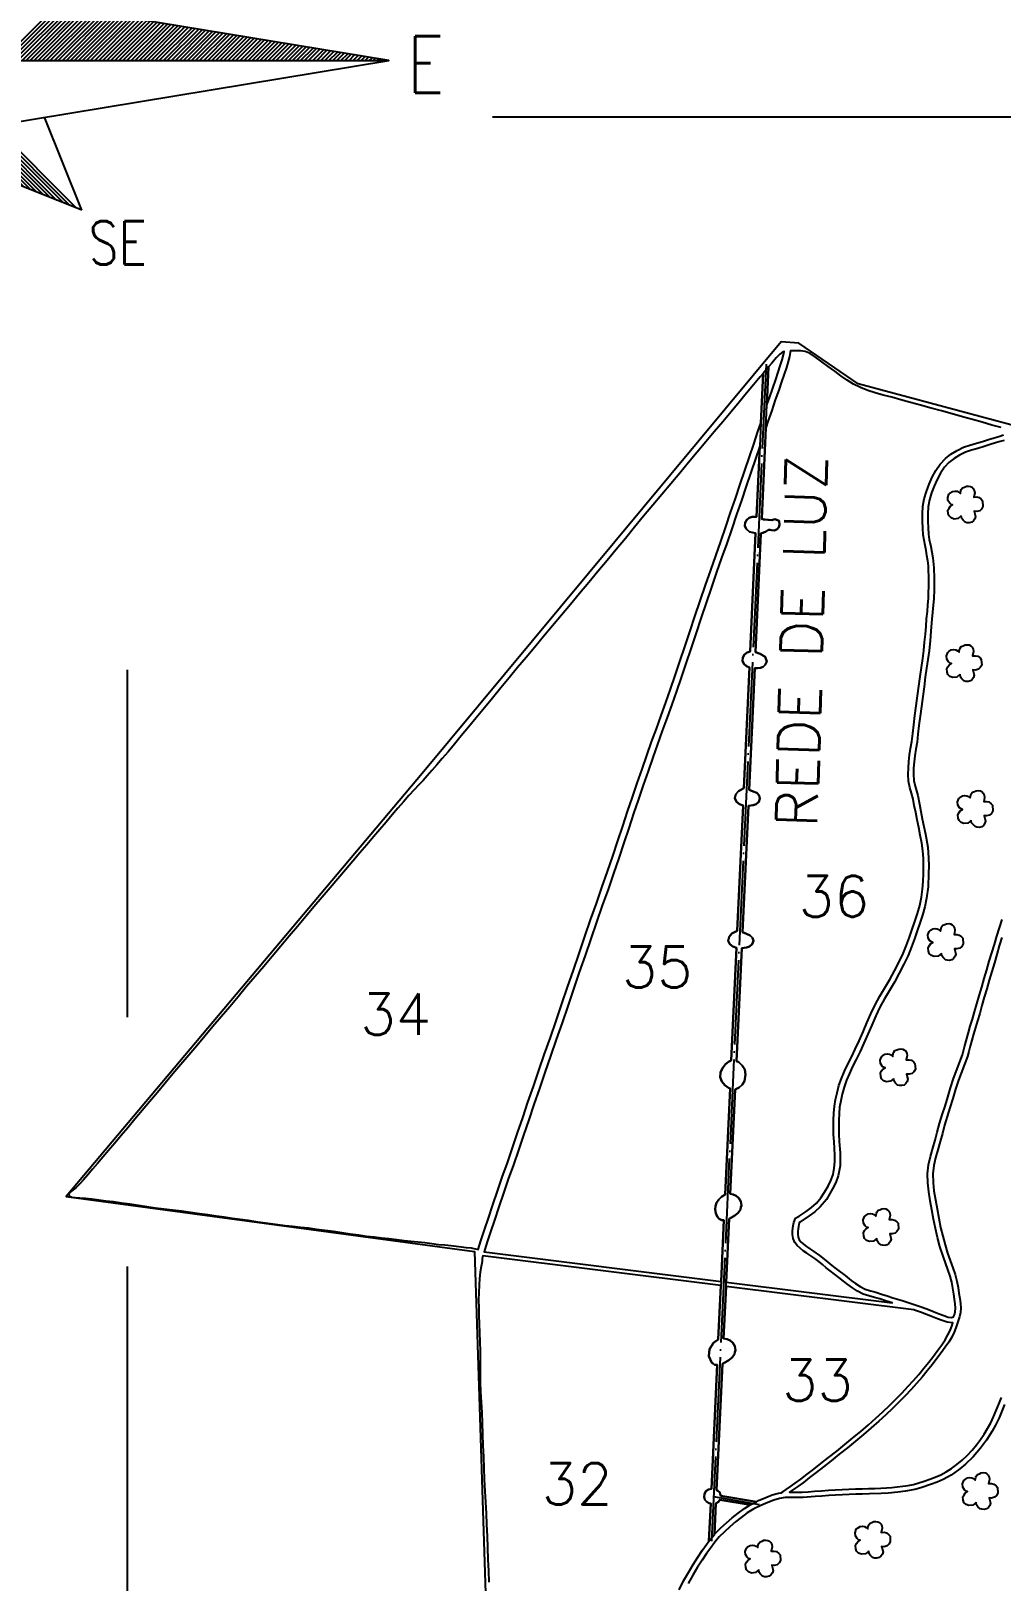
# Model space of a CAD drawing. Extents: x 739818 to 746118, y 7816232 to 7825142.
# Drawn here: x 741409 to 742328, y 7822615 to 7824082 of the extents above; entities that cross this region are included whole.
import ezdxf

# ---------------------------------------------------------------- set-up
doc = ezdxf.new("R2010")
doc.units = 0
doc.header["$MEASUREMENT"] = 0
doc.linetypes.add('CONTINUO', pattern=[0])
doc.linetypes.add('TRACO-PONTO', pattern=[94, 80, -7, 0, -7])
doc.layers.add('0114001148', color=1, linetype='Continuous', lineweight=25)
doc.layers.add('TEXTO_DIVERSOS', color=7, linetype='Continuous', lineweight=5)
for name, color, linetype in [('0114001148032', 5, 'Continuous'), ('0114001148033', 5, 'Continuous'), ('0114001148034', 5, 'Continuous'), ('0114001148035', 5, 'Continuous'), ('0114001148036', 5, 'Continuous'), ('0114001148037', 5, 'Continuous'), ('_SIMBOLO ARVORE', 118, 'Continuous'), ('MALHA', 8, 'Continuous'), ('REDE_DE_LUZ', 6, 'Continuous'), ('RESERVA', 3, 'Continuous'), ('SETA_NORTE', 3, 'Continuous'), ('TEXTO_NUN_TAL', 7, 'Continuous')]:
    doc.layers.add(name, color=color, linetype=linetype)
doc.styles.add('ROMANS', font='romans')
doc.styles.add('Simplex', font='simplex.shx')

# ---------------------------------------------------------------- blocks, each defined once
blk = doc.blocks.new('A$C309442C0')
at = {"layer": 'SETA_NORTE', "linetype": 'Continuous'}
h = blk.add_hatch(dxfattribs=at)
h.set_pattern_fill('ANSI31', color=256, scale=0.1375, angle=90, style=0)
h.set_pattern_definition([(135, (216020.6446, -13698.72693), (-0.3086963042, -0.3086963042), [])])
h.paths.add_polyline_path([(93.84, 77.03), (92.6, 69.49), (107.26, 63.61)])
for p, q in [((94.62, 87.22), (103.27, 95.86)), ((95.26, 87.22), (103.81, 95.77)), ((95.9, 87.22), (104.36, 95.68)), ((96.54, 87.22), (104.91, 95.59)), ((97.17, 87.22), (105.45, 95.5)), ((97.81, 87.22), (106, 95.41)), ((98.45, 87.22), (106.55, 95.32)), ((99.08, 87.22), (107.09, 95.23)), ((99.72, 87.22), (107.64, 95.14)), ((100.36, 87.22), (108.19, 95.05)), ((100.99, 87.22), (108.73, 94.96)), ((101.63, 87.22), (109.28, 94.87)), ((102.27, 87.22), (109.83, 94.78)), ((102.91, 87.22), (110.38, 94.69)), ((103.54, 87.22), (110.92, 94.6)), ((104.18, 87.22), (111.47, 94.51)), ((104.82, 87.22), (112.02, 94.42)), ((105.45, 87.22), (112.56, 94.33)), ((106.09, 87.22), (113.11, 94.24)), ((106.73, 87.22), (113.66, 94.15)), ((107.37, 87.22), (114.2, 94.06)), ((108, 87.22), (114.75, 93.97)), ((108.64, 87.22), (115.3, 93.88)), ((109.28, 87.22), (115.84, 93.79)), ((109.91, 87.22), (116.39, 93.7)), ((110.55, 87.22), (116.94, 93.61)), ((111.19, 87.22), (117.49, 93.52)), ((111.82, 87.22), (118.03, 93.43)), ((112.46, 87.22), (118.58, 93.34)), ((113.1, 87.22), (119.13, 93.25)), ((113.74, 87.22), (119.67, 93.16)), ((114.37, 87.22), (120.22, 93.07)), ((115.01, 87.22), (120.77, 92.98)), ((115.65, 87.22), (121.31, 92.89)), ((116.28, 87.22), (121.86, 92.8)), ((116.92, 87.22), (122.41, 92.71)), ((117.56, 87.22), (122.95, 92.62)), ((118.19, 87.22), (123.5, 92.53)), ((118.83, 87.22), (124.05, 92.44)), ((119.47, 87.22), (124.6, 92.35)), ((120.11, 87.22), (125.14, 92.26)), ((120.74, 87.22), (125.69, 92.17)), ((121.38, 87.22), (126.24, 92.08)), ((122.02, 87.22), (126.78, 91.99)), ((122.65, 87.22), (127.33, 91.9)), ((123.29, 87.22), (127.88, 91.81)), ((123.93, 87.22), (128.42, 91.72)), ((124.56, 87.22), (128.97, 91.63)), ((125.2, 87.22), (129.52, 91.54)), ((125.84, 87.22), (130.07, 91.45)), ((126.48, 87.22), (130.61, 91.36)), ((127.11, 87.22), (131.16, 91.27)), ((127.75, 87.22), (131.71, 91.18)), ((128.39, 87.22), (132.25, 91.09)), ((129.02, 87.22), (132.8, 91)), ((129.66, 87.22), (133.35, 90.91)), ((130.3, 87.22), (133.89, 90.82)), ((130.94, 87.22), (134.44, 90.73)), ((131.57, 87.22), (134.99, 90.64)), ((132.21, 87.22), (135.53, 90.55)), ((132.85, 87.22), (136.08, 90.46)), ((133.48, 87.22), (136.63, 90.37)), ((134.12, 87.22), (137.18, 90.28)), ((134.76, 87.22), (137.72, 90.19)), ((135.39, 87.22), (138.27, 90.1)), ((136.03, 87.22), (138.82, 90.01)), ((136.67, 87.22), (139.36, 89.92)), ((137.31, 87.22), (139.91, 89.83)), ((137.94, 87.22), (140.46, 89.74)), ((138.58, 87.22), (141, 89.65)), ((139.22, 87.22), (141.55, 89.56)), ((139.85, 87.22), (142.1, 89.46)), ((140.49, 87.22), (142.64, 89.37)), ((141.13, 87.22), (143.19, 89.28)), ((141.76, 87.22), (143.74, 89.19)), ((142.4, 87.22), (144.29, 89.1)), ((143.04, 87.22), (144.83, 89.01)), ((143.68, 87.22), (145.38, 88.92)), ((144.31, 87.22), (145.93, 88.83)), ((144.95, 87.22), (146.47, 88.74)), ((145.59, 87.22), (147.02, 88.65)), ((146.22, 87.22), (147.57, 88.56)), ((146.86, 87.22), (148.11, 88.47)), ((147.5, 87.22), (148.66, 88.38)), ((148.14, 87.22), (149.21, 88.29)), ((148.77, 87.22), (149.76, 88.2)), ((149.41, 87.22), (150.3, 88.11)), ((150.05, 87.22), (150.85, 88.02)), ((150.68, 87.22), (151.4, 87.93)), ((151.32, 87.22), (151.94, 87.84)), ((151.96, 87.22), (152.49, 87.75)), ((152.59, 87.22), (153.04, 87.66)), ((153.23, 87.22), (153.58, 87.57)), ((153.87, 87.22), (154.13, 87.48)), ((154.51, 87.22), (154.68, 87.39)), ((155.14, 87.22), (155.22, 87.3)), ((107.26, 63.61), (101.38, 78.27)), ((107.26, 63.61), (92.6, 69.49))]:
    blk.add_line(p, q, dxfattribs=at)
blk.add_lwpolyline([(93.84, 77.03), (155.72, 87.22), (93.84, 97.41), (83.65, 159.29), (73.46, 97.41), (11.58, 87.22), (73.46, 77.03), (83.65, 15.15)], close=True, dxfattribs=at)
blk.add_lwpolyline([(11.58, 87.22), (155.72, 87.22)], dxfattribs=at)
at = {"layer": 'SETA_NORTE', "color": 7, "lineweight": 30, "style": 'ROMANS', "width": 0.8}
for s, height, p in [('E', 8.94, (158.6, 82.11)), ('SE', 6.875, (108.31, 55.02))]:
    blk.add_text(s, height=height, dxfattribs=at).set_placement(p)

msp = doc.modelspace()

# ---------------------------------------------------------------- linework, layer by layer
at = {"layer": '0114001148', "linetype": 'Continuous'}
msp.add_lwpolyline([(742705.3, 7824360.6), (742580.5, 7824031.1), (742577.3, 7824028.6), (742529.3, 7823887.6), (742504.1, 7823804.1), (742461.5, 7823675.6), (742192.1, 7823747.6), (742136, 7823786.1), (742119.3, 7823787.4), (741779.4, 7823378.9), (741442.4, 7822978.4), (741829, 7822926.5), (741851.4, 7822230.5)], dxfattribs=at)
at = {"layer": '0114001148032', "linetype": 'Continuous'}
msp.add_lwpolyline([(742022.7, 7822606.3), (742027, 7822614.6), (742031.5, 7822622.6), (742035.9, 7822630.2), (742040.3, 7822637.1), (742044.5, 7822643.3), (742048.6, 7822649), (742051, 7822652.3), (742052.6, 7822687.8), (742051, 7822688.3), (742048.7, 7822689.7), (742047.1, 7822691.5), (742046.3, 7822694.1), (742046.7, 7822696.9), (742048.1, 7822699.5), (742050.6, 7822701.2), (742053.3, 7822701.8), (742058.7, 7822819.2), (742057.5, 7822819.2), (742056.1, 7822819.3), (742055, 7822820.5), (742053.8, 7822821.2), (742050.9, 7822827.5), (742051.4, 7822834), (742055.4, 7822840), (742056.9, 7822841.1), (742059.8, 7822843.1), (742062.2, 7822894.1), (741837, 7822922.3), (741836.2, 7822919.7), (741836.1, 7822916.9), (741835.4, 7822912.2), (741834.5, 7822906.9), (741833.8, 7822901), (741833.3, 7822894.5), (741833, 7822887.7), (741832.9, 7822880.6), (741833, 7822873.2), (741833.2, 7822865.7), (741833.5, 7822857.9), (741833.8, 7822849.6), (741834, 7822841), (741834.2, 7822832), (741834.3, 7822822.6), (741834.4, 7822813), (741834.5, 7822803.2), (741834.8, 7822793.5), (741835.4, 7822783.9), (741835.9, 7822774.2), (741836.3, 7822764), (741836.6, 7822753.4), (741837, 7822742.8), (741837.4, 7822732.2), (741837.7, 7822721.5), (741838.2, 7822710.6), (741838.7, 7822699.7), (741839.3, 7822689.1), (741839.9, 7822678.6), (741840.5, 7822667.9), (741840.9, 7822656.9), (741841.3, 7822645.8), (741841.7, 7822634.8), (741842.2, 7822624.1), (741842.7, 7822613.5)], dxfattribs=at)
at = {"layer": '0114001148033', "linetype": 'Continuous'}
for points in [[(742209.1, 7822768.7), (742215.7, 7822774.8), (742222, 7822780.8), (742228, 7822786.7), (742233.8, 7822792.6), (742239.4, 7822798.5), (742244.6, 7822804.2), (742249.7, 7822810.1), (742254.5, 7822815.9), (742259.2, 7822821.7), (742263.6, 7822827.4), (742267.7, 7822833), (742271.4, 7822838.1), (742274.7, 7822842.9), (742277.3, 7822847.4), (742279.4, 7822851.6), (742281, 7822855.7), (742281.9, 7822858.8), (742281.3, 7822858.9), (742276.4, 7822859.5), (742271.8, 7822861), (742267.3, 7822862.7), (742262.5, 7822864.5), (742257, 7822866.7), (742251.2, 7822868.9), (742245.5, 7822871), (742245.1, 7822871.1), (742067.2, 7822893.4), (742064.9, 7822844.2), (742068.1, 7822843.6), (742070.9, 7822842.2), (742073.6, 7822840), (742075.5, 7822836.7), (742076, 7822833), (742075.4, 7822831.3), (742075.1, 7822829.3), (742072.9, 7822826.1), (742069.8, 7822823.5), (742066.6, 7822821.6), (742063.8, 7822820.1), (742058.2, 7822700.6), (742059, 7822700.2), (742061.3, 7822698.2), (742061.7, 7822697.2), (742062.1, 7822695.3), (742096, 7822689.6), (742098, 7822690.6), (742104.7, 7822693.6), (742110.9, 7822696), (742116.9, 7822697.7), (742119.2, 7822698), (742121, 7822699.1), (742124.2, 7822701.3), (742128.2, 7822704.1), (742132.7, 7822707.2), (742138, 7822711.1), (742143.9, 7822715.6), (742150.2, 7822720.5), (742157, 7822725.8), (742164.3, 7822731.5), (742171.9, 7822737.6), (742179.6, 7822743.8), (742187.3, 7822750), (742194.8, 7822756.2), (742202.1, 7822762.5)], [(742084.5, 7822683.1), (742090.1, 7822686.5), (742061.3, 7822691.4), (742059.9, 7822689.6), (742057.6, 7822687.8), (742056.3, 7822658.8), (742057.1, 7822659.7), (742062.2, 7822664.8), (742067.5, 7822669.7), (742072.9, 7822674.2), (742078.5, 7822678.7)]]:
    msp.add_lwpolyline(points, close=True, dxfattribs=at)
at = {"layer": '0114001148034', "linetype": 'Continuous'}
msp.add_lwpolyline([(741938.9, 7823240.3), (741944.4, 7823255.8), (741949.7, 7823271.1), (741954.9, 7823286), (741959.9, 7823300.7), (741964.7, 7823315), (741969.3, 7823329), (741973.9, 7823342.8), (741978.6, 7823356.4), (741983.1, 7823369.8), (741987.7, 7823382.9), (741992.2, 7823395.9), (741996.7, 7823408.7), (742001.2, 7823421.3), (742005.6, 7823433.8), (742010.1, 7823446.2), (742014.5, 7823458.8), (742018.9, 7823471.6), (742023.4, 7823485), (742028, 7823498.7), (742032.8, 7823512.9), (742037.7, 7823527.5), (742042.8, 7823542.4), (742047.7, 7823557.2), (742052.6, 7823571.3), (742057.4, 7823585), (742062.2, 7823598.6), (742066.9, 7823612.2), (742071.5, 7823625.8), (742076.1, 7823639.3), (742080.6, 7823652.7), (742085, 7823665.7), (742089.3, 7823678.5), (742093.4, 7823690.7), (742097.3, 7823702.5), (742100.1, 7823710.6), (742102.2, 7823757.5), (742099.5, 7823754.2), (742093.2, 7823746.8), (742086.6, 7823738.9), (742079.5, 7823730.3), (742072, 7823721.2), (742064, 7823711.8), (742056, 7823702.3), (742048, 7823692.7), (742039.8, 7823682.9), (742031.6, 7823673.1), (742023.3, 7823663.2), (742014.9, 7823653.2), (742006.4, 7823643), (741997.8, 7823632.7), (741989.1, 7823622.4), (741980.5, 7823611.9), (741971.8, 7823601.4), (741963.2, 7823591), (741954.5, 7823580.5), (741945.8, 7823570.1), (741937.1, 7823559.7), (741928.4, 7823549.3), (741919.8, 7823538.9), (741911.2, 7823528.6), (741902.7, 7823518.5), (741894.4, 7823508.5), (741886.1, 7823498.6), (741877.9, 7823488.8), (741869.8, 7823479.1), (741861.8, 7823469.4), (741853.9, 7823459.8), (741846, 7823450.3), (741838.3, 7823440.9), (741830.7, 7823431.6), (741823.4, 7823422.8), (741816.4, 7823414.4), (741809.9, 7823406.7), (741803.9, 7823399.5), (741798.4, 7823393), (741793.3, 7823387), (741788.6, 7823381.6), (741784.3, 7823376.8), (741780.3, 7823372.4), (741776.3, 7823368.1), (741771.8, 7823363.5), (741766.9, 7823358.2), (741761.8, 7823352.2), (741756.5, 7823346), (741751.1, 7823339.6), (741745.4, 7823332.9), (741739.5, 7823326), (741733.3, 7823318.9), (741727.1, 7823311.5), (741720.5, 7823303.8), (741713.7, 7823295.9), (741706.8, 7823287.7), (741699.6, 7823279.1), (741692.2, 7823270.5), (741684.7, 7823261.7), (741677, 7823252.7), (741669.3, 7823243.5), (741661.5, 7823234.2), (741653.5, 7823224.8), (741645.5, 7823215.3), (741637.4, 7823205.8), (741629.4, 7823196.2), (741621.3, 7823186.7), (741613.2, 7823177.2), (741605.2, 7823167.6), (741597.2, 7823158.1), (741589.2, 7823148.6), (741581.3, 7823139.3), (741573.6, 7823130.2), (741566, 7823121.1), (741558.4, 7823112.2), (741550.9, 7823103.3), (741543.4, 7823094.5), (741536, 7823085.7), (741528.7, 7823076.9), (741521.4, 7823068.2), (741514.3, 7823059.8), (741507.5, 7823051.6), (741500.8, 7823043.6), (741494.4, 7823036.1), (741488.3, 7823028.9), (741482.5, 7823022.1), (741477, 7823015.7), (741471.9, 7823009.8), (741467.2, 7823004.3), (741462.8, 7822999.1), (741458.9, 7822994.4), (741455.3, 7822990.4), (741451.9, 7822987.1), (741448.7, 7822984.5), (741446.2, 7822982.6), (741445.1, 7822981.2), (741445, 7822979.9), (741445.7, 7822978.8), (741447.6, 7822977.9), (741450.9, 7822977.6), (741455.4, 7822977.3), (741460.7, 7822976.8), (741466.7, 7822976.2), (741473.2, 7822975.4), (741480, 7822974.5), (741487.2, 7822973.7), (741494.8, 7822972.6), (741502.7, 7822971.4), (741510.7, 7822970.2), (741518.8, 7822968.9), (741526.8, 7822967.7), (741534.7, 7822966.8), (741542.9, 7822966), (741551.5, 7822965), (741560.1, 7822963.8), (741568.6, 7822962.5), (741576.6, 7822961.3), (741584.4, 7822960.1), (741592, 7822959.1), (741599.5, 7822958), (741607, 7822957.1), (741614.3, 7822956), (741621.5, 7822954.9), (741628.6, 7822953.8), (741635.7, 7822952.8), (741642.8, 7822951.9), (741649.7, 7822951.1), (741656.8, 7822950.3), (741664.2, 7822949.6), (741671.7, 7822948.7), (741679.4, 7822947.7), (741687.2, 7822946.7), (741695.4, 7822945.6), (741703.5, 7822944.3), (741711.4, 7822943.1), (741719.2, 7822942.1), (741726.8, 7822941.1), (741734.1, 7822940.2), (741740.9, 7822939.4), (741747.9, 7822938.6), (741755.3, 7822937.7), (741762.3, 7822937), (741768.8, 7822936.3), (741775.4, 7822935.6), (741782, 7822934.8), (741788.6, 7822933.9), (741794.9, 7822933.2), (741801, 7822932.6), (741806.5, 7822932.1), (741811.7, 7822931.4), (741816.6, 7822930.7), (741821.2, 7822930.2), (741825.7, 7822929.9), (741832.6, 7822928.4), (741835, 7822936.5), (741838.3, 7822946.8), (741842.1, 7822958.1), (741846.3, 7822970.5), (741850.7, 7822983.6), (741855.3, 7822996.9), (741860.1, 7823010.5), (741864.9, 7823024.4), (741869.7, 7823038.6), (741874.6, 7823053), (741879.6, 7823067.7), (741884.8, 7823082.6), (741890, 7823097.9), (741895.3, 7823113.4), (741900.8, 7823129), (741906.2, 7823144.7), (741911.6, 7823160.7), (741917.1, 7823176.7), (741922.6, 7823192.7), (741928, 7823208.6), (741933.5, 7823224.5)], close=True, dxfattribs=at)
at = {"layer": '0114001148035', "linetype": 'Continuous'}
msp.add_lwpolyline([(742066.5, 7823103.6), (742069.4, 7823106), (742072.1, 7823107.1), (742077, 7823213.8), (742073.5, 7823215), (742070.7, 7823217.2), (742069.3, 7823220.6), (742070.1, 7823224.4), (742072.7, 7823227.5), (742077.8, 7823230.1), (742083.3, 7823348.7), (742079.8, 7823349.8), (742077, 7823352.1), (742075.5, 7823355.4), (742076.4, 7823359.2), (742079, 7823362.3), (742084, 7823364.9), (742089.3, 7823479.2), (742086.4, 7823480.5), (742084, 7823482.6), (742082.7, 7823485.5), (742082.9, 7823488.6), (742084.5, 7823491.4), (742087, 7823493.3), (742090, 7823494.2), (742095.2, 7823606.2), (742089.5, 7823607.5), (742086.2, 7823610.4), (742084.9, 7823613.3), (742085.2, 7823616.4), (742086.8, 7823619.1), (742089.2, 7823621), (742091.9, 7823621.9), (742096, 7823621.8), (742099.1, 7823688.8), (742099, 7823688.8), (742095, 7823676.6), (742090.7, 7823663.8), (742086.3, 7823650.7), (742081.8, 7823637.4), (742077.2, 7823623.9), (742072.6, 7823610.3), (742067.9, 7823596.6), (742063, 7823583), (742058.2, 7823569.4), (742053.4, 7823555.2), (742048.4, 7823540.5), (742043.4, 7823525.6), (742038.5, 7823511), (742033.7, 7823496.8), (742029.1, 7823483.1), (742024.6, 7823469.7), (742020.1, 7823456.8), (742015.7, 7823444.2), (742011.3, 7823431.8), (742006.8, 7823419.3), (742002.4, 7823406.7), (741997.9, 7823393.9), (741993.3, 7823381), (741988.8, 7823367.8), (741984.2, 7823354.5), (741979.6, 7823340.9), (741975, 7823327.1), (741970.3, 7823313.1), (741965.6, 7823298.7), (741960.6, 7823284.1), (741955.4, 7823269.1), (741950, 7823253.8), (741944.6, 7823238.3), (741939.1, 7823222.5), (741933.7, 7823206.6), (741928.2, 7823190.7), (741922.7, 7823174.8), (741917.3, 7823158.8), (741911.9, 7823142.8), (741906.4, 7823127), (741901, 7823111.4), (741895.6, 7823095.9), (741890.4, 7823080.7), (741885.3, 7823065.7), (741880.3, 7823051), (741875.4, 7823036.6), (741870.6, 7823022.5), (741865.8, 7823008.6), (741861, 7822995), (741856.4, 7822981.6), (741851.9, 7822968.6), (741847.8, 7822956.2), (741844, 7822944.9), (741840.8, 7822934.7), (741838.2, 7822926.2), (742062.4, 7822898.1), (742065.1, 7822956.1), (742063.3, 7822956.2), (742060.8, 7822957.5), (742058.9, 7822959.7), (742057.5, 7822962.8), (742056.8, 7822966.1), (742057.1, 7822969.3), (742058.2, 7822972.5), (742060.2, 7822975.5), (742062.7, 7822978.1), (742066.2, 7822980.5), (742070.9, 7823080.7), (742069.4, 7823081.2), (742065.9, 7823083.8), (742063.1, 7823087.2), (742061.5, 7823091.5), (742061.9, 7823096), (742063.8, 7823100.1)], close=True, dxfattribs=at)
at = {"layer": '0114001148036', "linetype": 'Continuous'}
msp.add_lwpolyline([(742327.7, 7823706.3), (742318.8, 7823708.7), (742309.8, 7823711.3), (742300.6, 7823713.8), (742291, 7823716.4), (742281.2, 7823719.2), (742271.3, 7823722), (742261.3, 7823724.8), (742251.4, 7823727.5), (742241.9, 7823730), (742232.8, 7823732.6), (742224.1, 7823735), (742215.9, 7823737.1), (742208.4, 7823739.3), (742201.4, 7823741.5), (742194.6, 7823744.2), (742187.9, 7823747.5), (742181.7, 7823751.3), (742175.8, 7823755.4), (742170.1, 7823759.6), (742164, 7823764.1), (742157.8, 7823768.6), (742151.9, 7823773), (742146.7, 7823776.4), (742142, 7823778.4), (742137.5, 7823779), (742133.4, 7823778.9), (742128.3, 7823778.9), (742128, 7823777.4), (742127.2, 7823773.6), (742126, 7823768.8), (742124.3, 7823763.1), (742122.3, 7823756.7), (742119.8, 7823749.7), (742117, 7823741.6), (742113.8, 7823732.6), (742110.4, 7823722.6), (742106.8, 7823711.9), (742104.9, 7823706), (742100.9, 7823620.1), (742102.6, 7823619.3), (742110.4, 7823618.8), (742113.3, 7823619.5), (742117.3, 7823617.9), (742117.9, 7823614.3), (742117.2, 7823611.9), (742115.5, 7823610.1), (742113, 7823609), (742110.3, 7823609.3), (742108.8, 7823609.5), (742107.4, 7823609.6), (742104.6, 7823607.7), (742100.2, 7823606.1), (742095, 7823493.6), (742099.4, 7823492.2), (742104.3, 7823489.3), (742105.8, 7823485), (742104.3, 7823481.6), (742102.3, 7823479.9), (742099.7, 7823479), (742097, 7823478.5), (742094.3, 7823478.5), (742089, 7823363.4), (742092.9, 7823361.9), (742096.2, 7823360.5), (742098.5, 7823358.2), (742099.3, 7823355.2), (742098.2, 7823352), (742095.8, 7823349.9), (742092.8, 7823349), (742088.3, 7823348.4), (742082.7, 7823228.6), (742086.6, 7823227.1), (742089.9, 7823225.6), (742092.2, 7823223.4), (742093, 7823220.4), (742091.9, 7823217.2), (742089.5, 7823215.1), (742086.5, 7823214.1), (742082, 7823213.6), (742077.1, 7823106.6), (742079.3, 7823105.5), (742082.5, 7823102.6), (742084.9, 7823098.6), (742085.7, 7823094.1), (742084.5, 7823087.6), (742082.4, 7823084.1), (742079.6, 7823081.6), (742075.8, 7823079.7), (742071.2, 7822981.1), (742073.9, 7822980.5), (742076.7, 7822979.2), (742079.4, 7822976.9), (742081.3, 7822973.7), (742081.8, 7822970), (742081.2, 7822968.3), (742080.9, 7822966.3), (742078.7, 7822963), (742075.6, 7822960.5), (742072.4, 7822958.5), (742070.1, 7822957.4), (742067.4, 7822897.4), (742224.3, 7822877.8), (742218.1, 7822879.8), (742212.7, 7822881.5), (742207.6, 7822883), (742202.5, 7822884.4), (742197.1, 7822886.2), (742191.7, 7822888.8), (742186.9, 7822891.9), (742182.5, 7822895.2), (742178.5, 7822898.5), (742174.1, 7822901.8), (742169.8, 7822905), (742165.7, 7822908), (742162.1, 7822911), (742158.5, 7822914), (742154.9, 7822916.9), (742151.2, 7822919.7), (742147.5, 7822922.2), (742143.7, 7822924.9), (742140.3, 7822927.2), (742137.2, 7822929.5), (742134.5, 7822932.1), (742132.2, 7822935.1), (742130.6, 7822938.7), (742130.1, 7822942.5), (742130.2, 7822945.9), (742130.8, 7822950.6), (742131.4, 7822954), (742133, 7822957.9), (742135.2, 7822959.4), (742136.3, 7822959.9), (742137.2, 7822960.4), (742139.2, 7822961.7), (742143.1, 7822964.3), (742148, 7822968), (742152.7, 7822972.3), (742156.9, 7822977.2), (742160.4, 7822982.6), (742163.7, 7822988.2), (742166.5, 7822993.7), (742168.5, 7822999.2), (742169.6, 7823005.2), (742170.2, 7823011.4), (742170.3, 7823017.6), (742170, 7823023.8), (742169.4, 7823030.3), (742169, 7823037.2), (742168.9, 7823044.1), (742169, 7823050.9), (742169.2, 7823057.5), (742169.7, 7823063.9), (742170.8, 7823070.2), (742172.3, 7823076.6), (742174.1, 7823083.4), (742176.5, 7823090.2), (742179.3, 7823097), (742182.5, 7823103.7), (742186, 7823110.5), (742189.5, 7823117.8), (742193.2, 7823125.8), (742196.9, 7823134.2), (742200.6, 7823142.8), (742204.4, 7823151.5), (742208.5, 7823159.9), (742212.9, 7823168.1), (742217.5, 7823176), (742222.2, 7823183.9), (742226.8, 7823192.2), (742231.1, 7823200.5), (742234.9, 7823208.6), (742238.1, 7823216.5), (742240.8, 7823224.1), (742243.3, 7823231.5), (742245.9, 7823238.8), (742248.4, 7823246.4), (742250.6, 7823254), (742252.1, 7823261.7), (742253.1, 7823269.3), (742253.7, 7823276.8), (742254, 7823284.2), (742254.1, 7823291.4), (742254, 7823298.5), (742253.4, 7823305.6), (742252.4, 7823312.9), (742251, 7823320.4), (742249.6, 7823327.8), (742248.1, 7823335), (742246.7, 7823342.1), (742245.4, 7823348.7), (742244.2, 7823354.7), (742242.8, 7823360.2), (742241.2, 7823365.6), (742239.9, 7823371.6), (742239.5, 7823377.9), (742239.8, 7823384.2), (742240.3, 7823390.3), (742241, 7823396.4), (742241.9, 7823402.6), (742243, 7823409.3), (742244, 7823416.8), (742244.9, 7823425), (742246, 7823433.8), (742247.3, 7823443), (742248.5, 7823452.3), (742249.6, 7823461.6), (742250.8, 7823470.6), (742252.2, 7823479.3), (742253.4, 7823487.6), (742254.4, 7823495.4), (742255.2, 7823503.1), (742255.9, 7823510.7), (742256.5, 7823518), (742257.1, 7823525.2), (742257.8, 7823532.1), (742258.3, 7823538.6), (742258.8, 7823544.5), (742259, 7823550.1), (742259.2, 7823555.4), (742259.2, 7823560.6), (742259.1, 7823565.7), (742259, 7823570.7), (742258.7, 7823575.5), (742258.1, 7823580.3), (742257.4, 7823585.1), (742256.6, 7823590), (742255.7, 7823594.8), (742254.6, 7823599.6), (742253.8, 7823604.9), (742253.4, 7823611), (742253.2, 7823617.6), (742253.1, 7823624.6), (742253.6, 7823631.8), (742254.9, 7823639), (742257, 7823645.9), (742259.5, 7823652.7), (742262.4, 7823659.4), (742265.9, 7823665.8), (742270, 7823671.8), (742274.8, 7823676.9), (742280.1, 7823681.1), (742285.9, 7823684.7), (742291.9, 7823687.6), (742298.1, 7823689.7), (742304.2, 7823691.4), (742310.1, 7823693.2), (742315.7, 7823695), (742320.9, 7823696.5), (742325.4, 7823698), (742330, 7823699.3)], dxfattribs=at)
msp.add_lwpolyline([(742118.5, 7823764.8), (742120.2, 7823770.4), (742121.4, 7823775), (742122.1, 7823778.4), (742120.9, 7823778), (742118, 7823775.9), (742114.6, 7823772.2), (742110.4, 7823767.3), (742107.5, 7823763.8), (742105.9, 7823727.8), (742108.2, 7823734.5), (742111.3, 7823743.6), (742114.2, 7823751.7), (742116.6, 7823758.6)], close=True, dxfattribs=at)
at = {"layer": '0114001148037', "linetype": 'Continuous'}
msp.add_lwpolyline([(742328.4, 7823223.5), (742325.9, 7823215.6), (742323.5, 7823207.6), (742321.2, 7823199.7), (742318.9, 7823191.6), (742316.4, 7823183.3), (742314, 7823175.1), (742311.7, 7823167.1), (742309.5, 7823159.3), (742307.3, 7823151.8), (742305.1, 7823144.8), (742303.2, 7823138.3), (742301.5, 7823132.3), (742299.8, 7823126.5), (742298.3, 7823120.8), (742296.9, 7823115.6), (742295.7, 7823111), (742287.1, 7823088.7), (742284.5, 7823080), (742281.9, 7823071.1), (742279.2, 7823062.5), (742276.6, 7823054.2), (742274.1, 7823046.1), (742272, 7823038.2), (742269.9, 7823030.4), (742267.7, 7823022.7), (742265.5, 7823015.2), (742263.8, 7823007.7), (742263, 7822999.9), (742263.2, 7822991.8), (742264, 7822983.7), (742265.4, 7822975.4), (742266.9, 7822966.8), (742268.6, 7822958), (742270.3, 7822949.2), (742272.3, 7822940.9), (742274.5, 7822932.7), (742276.9, 7822925), (742279.5, 7822917.8), (742282, 7822911), (742284.1, 7822904.6), (742285.7, 7822898.5), (742286.8, 7822892.5), (742287.7, 7822887), (742288.5, 7822881.9), (742289.2, 7822877.2), (742289.4, 7822872.7), (742289, 7822868.6), (742288.2, 7822864.5), (742284.7, 7822854.3), (742283.1, 7822850), (742280.9, 7822845.5), (742278.1, 7822840.7), (742274.7, 7822835.8), (742270.9, 7822830.6), (742266.8, 7822825), (742262.4, 7822819.2), (742257.6, 7822813.4), (742252.7, 7822807.5), (742247.6, 7822801.6), (742242.3, 7822795.7), (742236.7, 7822789.8), (742230.9, 7822783.9), (742224.8, 7822777.9), (742218.5, 7822771.8), (742211.8, 7822765.7), (742204.7, 7822759.4), (742197.4, 7822753.2), (742189.8, 7822746.9), (742182.2, 7822740.7), (742174.4, 7822734.5), (742166.7, 7822728.4), (742159.5, 7822722.6), (742152.6, 7822717.3), (742146.3, 7822712.4), (742140.4, 7822707.9), (742135, 7822704), (742130.5, 7822700.8), (742127.3, 7822698.6), (742128.5, 7822698.6), (742133.9, 7822698.6), (742139.2, 7822698.7), (742144.9, 7822699.1), (742151, 7822699.5), (742157.5, 7822700), (742164.1, 7822700.4), (742170.6, 7822700.8), (742177, 7822701.2), (742183.4, 7822701.5), (742189.8, 7822701.7), (742195.9, 7822701.9), (742201.9, 7822702), (742207.9, 7822702.2), (742213.6, 7822702.4), (742219, 7822702.7), (742224.1, 7822703.2), (742229.3, 7822703.6), (742234.4, 7822704.2), (742239.5, 7822705), (742244.6, 7822706), (742249.8, 7822707.4), (742254.9, 7822709.1), (742260.1, 7822710.8), (742265.3, 7822712.7), (742270.5, 7822715), (742275.5, 7822717.8), (742280.5, 7822721.1), (742285.6, 7822724.8), (742290.6, 7822728.9), (742295.5, 7822733.5), (742300.1, 7822738.5), (742304.3, 7822743.5), (742308.1, 7822748.5), (742311.6, 7822753.6), (742314.8, 7822758.9), (742317.8, 7822764.3), (742320.5, 7822769.9), (742323, 7822775.9), (742325.5, 7822782), (742328.1, 7822788.2)], dxfattribs=at)
at = {"layer": '_SIMBOLO ARVORE', "linetype": 'CONTINUO'}
for points in [[(742289.8, 7823622.7, 0), (742286.8, 7823620.1, 0), (742283, 7823619.7, 0), (742280.3, 7823620.8, 0), (742278.3, 7823622.7, 0), (742277.6, 7823624.8, 0), (742277.3, 7823628, 0), (742278.4, 7823630.1, 0), (742279.5, 7823631.6, 0), (742281.7, 7823633.1, 0), (742280.3, 7823633.5, 0), (742278.9, 7823634.6, 0), (742277.3, 7823637.2, 0), (742277, 7823640.2, 0), (742278.1, 7823643.4, 0), (742279.4, 7823644.6, 0), (742281.6, 7823645.9, 0), (742284, 7823646.2, 0), (742285.9, 7823646, 0), (742287.4, 7823645.3, 0), (742289, 7823643.8, 0), (742289.5, 7823646.6, 0), (742289.9, 7823647.7, 0), (742291.1, 7823649.3, 0), (742292.9, 7823649.9, 0), (742294.7, 7823650.7, 0), (742296.7, 7823650.9, 0), (742298.6, 7823650.6, 0), (742300.1, 7823649.8, 0), (742301.2, 7823648.6, 0), (742302.2, 7823646.6, 0), (742302.6, 7823644.4, 0), (742301.7, 7823640.5, 0), (742304.5, 7823640.6, 0), (742306.7, 7823640, 0), (742308.8, 7823638.4, 0), (742310, 7823637, 0), (742310.3, 7823631.6, 0), (742309, 7823629.2, 0), (742307.3, 7823627.6, 0), (742304.5, 7823626.9, 0), (742302.1, 7823627.1, 0), (742303.4, 7823622.1, 0), (742302.8, 7823620, 0), (742301.4, 7823617.9, 0), (742299.8, 7823616.7, 0), (742297.5, 7823616.1, 0), (742295.3, 7823616.2, 0), (742293.6, 7823616.7, 0), (742291.6, 7823618.6, 0), (742290.3, 7823620.3, 0), (742289.9, 7823622.9, 0)], [(742288.6, 7823472.5, 0), (742285.6, 7823470, 0), (742281.8, 7823469.6, 0), (742279.1, 7823470.6, 0), (742277.2, 7823472.5, 0), (742276.4, 7823474.7, 0), (742276.2, 7823477.9, 0), (742277.2, 7823479.9, 0), (742278.3, 7823481.4, 0), (742280.5, 7823482.9, 0), (742279.1, 7823483.4, 0), (742277.7, 7823484.5, 0), (742276.1, 7823487.1, 0), (742275.8, 7823490.1, 0), (742277, 7823493.3, 0), (742278.2, 7823494.4, 0), (742280.4, 7823495.8, 0), (742282.8, 7823496.1, 0), (742284.7, 7823495.8, 0), (742286.2, 7823495.1, 0), (742287.8, 7823493.7, 0), (742288.3, 7823496.5, 0), (742288.7, 7823497.6, 0), (742289.9, 7823499.1, 0), (742291.7, 7823499.8, 0), (742293.5, 7823500.6, 0), (742295.5, 7823500.8, 0), (742297.4, 7823500.5, 0), (742298.9, 7823499.7, 0), (742300.1, 7823498.5, 0), (742301.1, 7823496.5, 0), (742301.4, 7823494.3, 0), (742300.5, 7823490.4, 0), (742303.3, 7823490.4, 0), (742305.5, 7823489.9, 0), (742307.7, 7823488.2, 0), (742308.8, 7823486.9, 0), (742309.2, 7823481.5, 0), (742307.8, 7823479.1, 0), (742306.1, 7823477.5, 0), (742303.3, 7823476.8, 0), (742300.9, 7823477, 0), (742302.2, 7823472, 0), (742301.6, 7823469.8, 0), (742300.2, 7823467.8, 0), (742298.6, 7823466.5, 0), (742296.3, 7823466, 0), (742294.1, 7823466.1, 0), (742292.4, 7823466.6, 0), (742290.5, 7823468.5, 0), (742289.1, 7823470.2, 0), (742288.7, 7823472.8, 0)], [(742299.2, 7823334.5, 0), (742296.2, 7823332, 0), (742292.4, 7823331.5, 0), (742289.7, 7823332.6, 0), (742287.8, 7823334.5, 0), (742287, 7823336.7, 0), (742286.7, 7823339.9, 0), (742287.8, 7823341.9, 0), (742288.9, 7823343.4, 0), (742291.1, 7823344.9, 0), (742289.7, 7823345.3, 0), (742288.3, 7823346.5, 0), (742286.7, 7823349, 0), (742286.4, 7823352.1, 0), (742287.6, 7823355.3, 0), (742288.8, 7823356.4, 0), (742291, 7823357.8, 0), (742293.4, 7823358.1, 0), (742295.3, 7823357.8, 0), (742296.8, 7823357.1, 0), (742298.4, 7823355.7, 0), (742298.9, 7823358.4, 0), (742299.3, 7823359.6, 0), (742300.5, 7823361.1, 0), (742302.3, 7823361.8, 0), (742304.1, 7823362.6, 0), (742306.1, 7823362.7, 0), (742308, 7823362.5, 0), (742309.5, 7823361.7, 0), (742310.7, 7823360.4, 0), (742311.7, 7823358.5, 0), (742312, 7823356.3, 0), (742311.1, 7823352.4, 0), (742313.9, 7823352.4, 0), (742316.1, 7823351.9, 0), (742318.3, 7823350.2, 0), (742319.4, 7823348.8, 0), (742319.8, 7823343.5, 0), (742318.4, 7823341.1, 0), (742316.7, 7823339.5, 0), (742313.9, 7823338.7, 0), (742311.5, 7823339, 0), (742312.8, 7823333.9, 0), (742312.2, 7823331.8, 0), (742310.8, 7823329.8, 0), (742309.2, 7823328.5, 0), (742306.9, 7823327.9, 0), (742304.7, 7823328.1, 0), (742303, 7823328.6, 0), (742301.1, 7823330.5, 0), (742299.7, 7823332.2, 0), (742299.3, 7823334.8, 0)], [(742271.1, 7823208.6, 0), (742268.1, 7823206.1, 0), (742264.3, 7823205.6, 0), (742261.6, 7823206.7, 0), (742259.6, 7823208.6, 0), (742258.8, 7823210.7, 0), (742258.6, 7823214, 0), (742259.7, 7823216, 0), (742260.8, 7823217.5, 0), (742263, 7823219, 0), (742261.6, 7823219.4, 0), (742260.2, 7823220.6, 0), (742258.5, 7823223.1, 0), (742258.3, 7823226.2, 0), (742259.4, 7823229.3, 0), (742260.7, 7823230.5, 0), (742262.9, 7823231.8, 0), (742265.3, 7823232.2, 0), (742267.1, 7823231.9, 0), (742268.6, 7823231.2, 0), (742270.3, 7823229.7, 0), (742270.8, 7823232.5, 0), (742271.2, 7823233.6, 0), (742272.4, 7823235.2, 0), (742274.2, 7823235.8, 0), (742276, 7823236.6, 0), (742278, 7823236.8, 0), (742279.8, 7823236.5, 0), (742281.4, 7823235.7, 0), (742282.5, 7823234.5, 0), (742283.5, 7823232.5, 0), (742283.9, 7823230.4, 0), (742283, 7823226.5, 0), (742285.7, 7823226.5, 0), (742288, 7823226, 0), (742290.1, 7823224.3, 0), (742291.3, 7823222.9, 0), (742291.6, 7823217.6, 0), (742290.3, 7823215.2, 0), (742288.6, 7823213.6, 0), (742285.8, 7823212.8, 0), (742283.4, 7823213, 0), (742284.7, 7823208, 0), (742284.1, 7823205.9, 0), (742282.6, 7823203.8, 0), (742281, 7823202.6, 0), (742278.8, 7823202, 0), (742276.5, 7823202.2, 0), (742274.8, 7823202.6, 0), (742272.9, 7823204.5, 0), (742271.6, 7823206.2, 0), (742271.2, 7823208.8, 0)], [(742225.8, 7823090, 0), (742222.8, 7823087.5, 0), (742219, 7823087, 0), (742216.3, 7823088.1, 0), (742214.4, 7823090, 0), (742213.6, 7823092.2, 0), (742213.3, 7823095.4, 0), (742214.4, 7823097.4, 0), (742215.5, 7823098.9, 0), (742217.7, 7823100.4, 0), (742216.3, 7823100.8, 0), (742214.9, 7823102, 0), (742213.3, 7823104.5, 0), (742213, 7823107.6, 0), (742214.2, 7823110.7, 0), (742215.4, 7823111.9, 0), (742217.6, 7823113.2, 0), (742220, 7823113.6, 0), (742221.9, 7823113.3, 0), (742223.4, 7823112.6, 0), (742225, 7823111.1, 0), (742225.5, 7823113.9, 0), (742225.9, 7823115, 0), (742227.1, 7823116.6, 0), (742228.9, 7823117.3, 0), (742230.7, 7823118, 0), (742232.7, 7823118.2, 0), (742234.6, 7823118, 0), (742236.1, 7823117.1, 0), (742237.3, 7823115.9, 0), (742238.2, 7823114, 0), (742238.6, 7823111.8, 0), (742237.7, 7823107.9, 0), (742240.5, 7823107.9, 0), (742242.7, 7823107.4, 0), (742244.9, 7823105.7, 0), (742246, 7823104.3, 0), (742246.4, 7823099, 0), (742245, 7823096.6, 0), (742243.3, 7823095, 0), (742240.5, 7823094.2, 0), (742238.1, 7823094.4, 0), (742239.4, 7823089.4, 0), (742238.8, 7823087.3, 0), (742237.4, 7823085.3, 0), (742235.8, 7823084, 0), (742233.5, 7823083.4, 0), (742231.3, 7823083.6, 0), (742229.6, 7823084, 0), (742227.6, 7823085.9, 0), (742226.3, 7823087.6, 0), (742225.9, 7823090.2, 0)], [(742209.8, 7822938.8, 0), (742206.8, 7822936.2, 0), (742203, 7822935.8, 0), (742200.3, 7822936.8, 0), (742198.3, 7822938.7, 0), (742197.5, 7822940.9, 0), (742197.3, 7822944.1, 0), (742198.4, 7822946.2, 0), (742199.5, 7822947.7, 0), (742201.7, 7822949.1, 0), (742200.3, 7822949.6, 0), (742198.9, 7822950.7, 0), (742197.3, 7822953.3, 0), (742197, 7822956.3, 0), (742198.1, 7822959.5, 0), (742199.4, 7822960.6, 0), (742201.6, 7822962, 0), (742204, 7822962.3, 0), (742205.9, 7822962.1, 0), (742207.3, 7822961.4, 0), (742209, 7822959.9, 0), (742209.5, 7822962.7, 0), (742209.9, 7822963.8, 0), (742211.1, 7822965.4, 0), (742212.9, 7822966, 0), (742214.7, 7822966.8, 0), (742216.7, 7822967, 0), (742218.6, 7822966.7, 0), (742220.1, 7822965.9, 0), (742221.2, 7822964.7, 0), (742222.2, 7822962.7, 0), (742222.6, 7822960.5, 0), (742221.7, 7822956.6, 0), (742224.4, 7822956.7, 0), (742226.7, 7822956.1, 0), (742228.8, 7822954.4, 0), (742230, 7822953.1, 0), (742230.3, 7822947.7, 0), (742229, 7822945.3, 0), (742227.3, 7822943.7, 0), (742224.5, 7822943, 0), (742222.1, 7822943.2, 0), (742223.4, 7822938.2, 0), (742222.8, 7822936.1, 0), (742221.4, 7822934, 0), (742219.8, 7822932.8, 0), (742217.5, 7822932.2, 0), (742215.2, 7822932.3, 0), (742213.6, 7822932.8, 0), (742211.6, 7822934.7, 0), (742210.3, 7822936.4, 0), (742209.9, 7822939, 0)], [(742303.9, 7822688.8, 0), (742300.9, 7822686.3, 0), (742297.1, 7822685.9, 0), (742294.4, 7822686.9, 0), (742292.4, 7822688.8, 0), (742291.6, 7822691, 0), (742291.4, 7822694.2, 0), (742292.5, 7822696.2, 0), (742293.6, 7822697.7, 0), (742295.8, 7822699.2, 0), (742294.4, 7822699.7, 0), (742293, 7822700.8, 0), (742291.4, 7822703.4, 0), (742291.1, 7822706.4, 0), (742292.2, 7822709.6, 0), (742293.5, 7822710.7, 0), (742295.7, 7822712.1, 0), (742298.1, 7822712.4, 0), (742300, 7822712.1, 0), (742301.4, 7822711.5, 0), (742303.1, 7822710, 0), (742303.6, 7822712.8, 0), (742304, 7822713.9, 0), (742305.2, 7822715.4, 0), (742307, 7822716.1, 0), (742308.8, 7822716.9, 0), (742310.8, 7822717.1, 0), (742312.7, 7822716.8, 0), (742314.2, 7822716, 0), (742315.3, 7822714.8, 0), (742316.3, 7822712.8, 0), (742316.7, 7822710.6, 0), (742315.8, 7822706.7, 0), (742318.5, 7822706.8, 0), (742320.8, 7822706.2, 0), (742322.9, 7822704.5, 0), (742324.1, 7822703.2, 0), (742324.4, 7822697.8, 0), (742323.1, 7822695.4, 0), (742321.4, 7822693.8, 0), (742318.6, 7822693.1, 0), (742316.2, 7822693.3, 0), (742317.5, 7822688.3, 0), (742316.9, 7822686.1, 0), (742315.5, 7822684.1, 0), (742313.9, 7822682.8, 0), (742311.6, 7822682.3, 0), (742309.3, 7822682.4, 0), (742307.7, 7822682.9, 0), (742305.7, 7822684.8, 0), (742304.4, 7822686.5, 0), (742304, 7822689.1, 0)], [(742202.2, 7822642.7, 0), (742199.2, 7822640.2, 0), (742195.4, 7822639.8, 0), (742192.6, 7822640.8, 0), (742190.7, 7822642.7, 0), (742189.9, 7822644.9, 0), (742189.7, 7822648.1, 0), (742190.7, 7822650.1, 0), (742191.8, 7822651.6, 0), (742194, 7822653.1, 0), (742192.6, 7822653.6, 0), (742191.3, 7822654.7, 0), (742189.6, 7822657.3, 0), (742189.3, 7822660.3, 0), (742190.5, 7822663.5, 0), (742191.7, 7822664.6, 0), (742194, 7822666, 0), (742196.3, 7822666.3, 0), (742198.2, 7822666, 0), (742199.7, 7822665.3, 0), (742201.3, 7822663.9, 0), (742201.8, 7822666.7, 0), (742202.3, 7822667.8, 0), (742203.5, 7822669.3, 0), (742205.3, 7822670, 0), (742207.1, 7822670.8, 0), (742209, 7822671, 0), (742210.9, 7822670.7, 0), (742212.5, 7822669.9, 0), (742213.6, 7822668.7, 0), (742214.6, 7822666.7, 0), (742215, 7822664.5, 0), (742214.1, 7822660.6, 0), (742216.8, 7822660.7, 0), (742219.1, 7822660.1, 0), (742221.2, 7822658.4, 0), (742222.4, 7822657.1, 0), (742222.7, 7822651.7, 0), (742221.4, 7822649.3, 0), (742219.6, 7822647.7, 0), (742216.9, 7822647, 0), (742214.5, 7822647.2, 0), (742215.8, 7822642.2, 0), (742215.2, 7822640, 0), (742213.7, 7822638, 0), (742212.1, 7822636.7, 0), (742209.9, 7822636.2, 0), (742207.6, 7822636.3, 0), (742205.9, 7822636.8, 0), (742204, 7822638.7, 0), (742202.7, 7822640.4, 0), (742202.3, 7822643, 0)], [(742098.1, 7822625, 0), (742095.1, 7822622.5, 0), (742091.3, 7822622, 0), (742088.5, 7822623.1, 0), (742086.6, 7822625, 0), (742085.8, 7822627.2, 0), (742085.6, 7822630.4, 0), (742086.6, 7822632.4, 0), (742087.7, 7822633.9, 0), (742089.9, 7822635.4, 0), (742088.5, 7822635.8, 0), (742087.2, 7822637, 0), (742085.5, 7822639.5, 0), (742085.2, 7822642.6, 0), (742086.4, 7822645.7, 0), (742087.6, 7822646.9, 0), (742089.9, 7822648.3, 0), (742092.2, 7822648.6, 0), (742094.1, 7822648.3, 0), (742095.6, 7822647.6, 0), (742097.2, 7822646.2, 0), (742097.7, 7822648.9, 0), (742098.2, 7822650.1, 0), (742099.4, 7822651.6, 0), (742101.2, 7822652.3, 0), (742103, 7822653.1, 0), (742104.9, 7822653.2, 0), (742106.8, 7822653, 0), (742108.4, 7822652.2, 0), (742109.5, 7822650.9, 0), (742110.5, 7822649, 0), (742110.9, 7822646.8, 0), (742110, 7822642.9, 0), (742112.7, 7822642.9, 0), (742115, 7822642.4, 0), (742117.1, 7822640.7, 0), (742118.3, 7822639.3, 0), (742118.6, 7822634, 0), (742117.3, 7822631.6, 0), (742115.5, 7822630, 0), (742112.8, 7822629.2, 0), (742110.4, 7822629.4, 0), (742111.7, 7822624.4, 0), (742111.1, 7822622.3, 0), (742109.6, 7822620.3, 0), (742108, 7822619, 0), (742105.8, 7822618.4, 0), (742103.5, 7822618.6, 0), (742101.8, 7822619, 0), (742099.9, 7822620.9, 0), (742098.6, 7822622.7, 0), (742098.2, 7822625.3, 0)]]:
    msp.add_polyline3d(points, dxfattribs=at)
at = {"layer": 'MALHA', "linetype": 'ByBlock'}
for points in [[(742516, 7824000), (741846.1, 7824000)], [(741500, 7823476.9), (741500, 7823148.2)], [(741500, 7822912.3), (741500, 7821253.8)]]:
    msp.add_lwpolyline(points, dxfattribs=at)
at = {"layer": 'REDE_DE_LUZ'}
msp.add_lwpolyline([(742091.9, 7823217.2), (742093, 7823220.4), (742092.2, 7823223.4), (742089.9, 7823225.6), (742086.6, 7823227.1), (742082.7, 7823228.6), (742088.3, 7823348.4), (742092.8, 7823349), (742095.8, 7823349.9), (742098.2, 7823352), (742099.3, 7823355.2), (742098.5, 7823358.2), (742096.2, 7823360.5), (742092.9, 7823361.9), (742089, 7823363.4), (742094.3, 7823478.5), (742097, 7823478.5), (742099.7, 7823479), (742102.3, 7823479.9), (742104.3, 7823481.6), (742105.8, 7823485), (742104.3, 7823489.3), (742099.4, 7823492.2), (742095, 7823493.6), (742100.2, 7823606.1), (742104.6, 7823607.7), (742107.4, 7823609.6), (742108.8, 7823609.5), (742110.3, 7823609.3), (742113, 7823609), (742115.5, 7823610.1), (742117.2, 7823611.9), (742117.9, 7823614.3), (742117.3, 7823617.9), (742113.3, 7823619.5), (742110.4, 7823618.8), (742100.9, 7823619.5), (742104.9, 7823706), (742105.9, 7823727.8), (742107.5, 7823763.8), (742102.2, 7823757.5), (742100.1, 7823710.6), (742099.1, 7823688.8), (742096, 7823621.8), (742091.9, 7823621.9), (742089.2, 7823621), (742086.8, 7823619.1), (742085.2, 7823616.4), (742084.9, 7823613.3), (742086.2, 7823610.4), (742089.5, 7823607.5), (742095.2, 7823606.2), (742090, 7823494.2), (742087, 7823493.3), (742084.5, 7823491.4), (742082.9, 7823488.6), (742082.7, 7823485.5), (742084, 7823482.6), (742086.4, 7823480.5), (742089.3, 7823479.2), (742084, 7823364.9), (742079, 7823362.3), (742076.4, 7823359.2), (742075.5, 7823355.4), (742077, 7823352.1), (742079.8, 7823349.8), (742083.3, 7823348.7), (742077.8, 7823230.1), (742072.7, 7823227.5), (742070.1, 7823224.4), (742069.3, 7823220.6), (742070.7, 7823217.2), (742073.5, 7823215), (742077, 7823213.8), (742072.1, 7823107.1), (742069.4, 7823106), (742066.5, 7823103.6), (742063.8, 7823100.1), (742061.9, 7823096), (742061.5, 7823091.5), (742063.1, 7823087.2), (742065.9, 7823083.8), (742069.4, 7823081.2), (742070.9, 7823080.7), (742066.2, 7822980.5), (742062.7, 7822978.1), (742060.2, 7822975.5), (742058.2, 7822972.5), (742057.1, 7822969.3), (742056.8, 7822966.1), (742057.5, 7822962.8), (742058.9, 7822959.7), (742060.8, 7822957.5), (742063.3, 7822956.2), (742065.1, 7822956.1), (742062.4, 7822898.1), (742062.2, 7822894.1), (742059.8, 7822843.1), (742055.4, 7822840), (742051.4, 7822834), (742050.9, 7822827.5), (742053.8, 7822821.2), (742055, 7822820.5), (742056.1, 7822819.3), (742057.5, 7822819.2), (742058.7, 7822819.2), (742053.3, 7822701.8), (742050.6, 7822701.2), (742048.1, 7822699.5), (742046.7, 7822696.9), (742046.3, 7822694.1), (742047.1, 7822691.5), (742048.7, 7822689.7), (742051, 7822688.3), (742052.6, 7822687.8), (742051, 7822652.3), (742056.3, 7822658.7), (742057.6, 7822687.8), (742059.9, 7822689.6), (742061.3, 7822691.4), (742090.1, 7822686.5), (742096, 7822689.6), (742062.1, 7822695.3), (742061.7, 7822697.2), (742061.3, 7822698.2), (742059, 7822700.2), (742058.2, 7822700.6), (742063.8, 7822820.1), (742066.6, 7822821.6), (742069.8, 7822823.5), (742072.9, 7822826.1), (742075.1, 7822829.3), (742075.4, 7822831.3), (742076, 7822833), (742075.5, 7822836.7), (742073.6, 7822840), (742070.9, 7822842.2), (742068.1, 7822843.6), (742064.9, 7822844.2), (742067.2, 7822893.4), (742067.4, 7822897.4), (742070.1, 7822957.4), (742072.4, 7822958.5), (742075.6, 7822960.5), (742078.7, 7822963), (742080.9, 7822966.3), (742081.2, 7822968.3), (742081.8, 7822970), (742081.3, 7822973.7), (742079.4, 7822976.9), (742076.7, 7822979.2), (742073.9, 7822980.5), (742071.2, 7822981.1), (742075.8, 7823079.7), (742079.6, 7823081.6), (742082.4, 7823084.1), (742084.5, 7823087.6), (742085.7, 7823094.1), (742084.9, 7823098.6), (742082.5, 7823102.6), (742079.3, 7823105.5), (742077.1, 7823106.6), (742082, 7823213.6), (742086.5, 7823214.1), (742089.5, 7823215.1)], close=True, dxfattribs=at)
at = {"layer": 'REDE_DE_LUZ', "linetype": 'TRACO-PONTO'}
for points in [[(742105.2, 7823766.3), (742053.2, 7822646.9)], [(742055.4, 7822694.4), (742098.5, 7822687.1)]]:
    msp.add_lwpolyline(points, dxfattribs=at)
at = {"layer": 'RESERVA'}
for points in [[(742330.4, 7823694.2), (742326.8, 7823693.2), (742322.4, 7823691.8), (742317.2, 7823690.2), (742311.6, 7823688.4), (742305.6, 7823686.6), (742299.6, 7823684.9), (742293.8, 7823683), (742288.3, 7823680.3), (742283, 7823677), (742278.2, 7823673.2), (742273.9, 7823668.7), (742270.2, 7823663.2), (742266.9, 7823657.2), (742264.1, 7823650.8), (742261.7, 7823644.4), (742259.8, 7823637.8), (742258.6, 7823631.2), (742258.1, 7823624.5), (742258.2, 7823617.7), (742258.4, 7823611.3), (742258.8, 7823605.5), (742259.6, 7823600.5), (742261, 7823593.6), (742262.8, 7823583), (742263.9, 7823573.4), (742264.2, 7823563.5), (742264.1, 7823552.9), (742263.8, 7823544.2), (742263.3, 7823538.2), (742262.7, 7823531.7), (742262.1, 7823524.8), (742261.5, 7823517.6), (742260.4, 7823504.7), (742259.4, 7823494.9), (742258.3, 7823486.9), (742257.1, 7823478.5), (742255.7, 7823469.9), (742254.6, 7823460.9), (742253.5, 7823451.7), (742252.3, 7823442.3), (742250.9, 7823433.2), (742249.8, 7823424.4), (742248.9, 7823416.2), (742248, 7823408.6), (742246.9, 7823401.9), (742246, 7823395.7), (742245.3, 7823389.8), (742244.8, 7823383.9), (742244.6, 7823378), (742244.9, 7823372.3), (742246.1, 7823366.9), (742248.6, 7823358.2), (742250.4, 7823349.7), (742251.6, 7823343), (742253, 7823336), (742254.5, 7823328.7), (742255.9, 7823321.3), (742258.2, 7823309), (742259, 7823298.8), (742259.1, 7823291.4), (742259, 7823284.1), (742258.5, 7823271.7), (742257.1, 7823260.8), (742255.4, 7823252.8), (742253.2, 7823244.9), (742250.6, 7823237.2), (742248, 7823229.9), (742245.5, 7823222.5), (742242.8, 7823214.7), (742239.5, 7823206.6), (742235.6, 7823198.3), (742231.2, 7823189.8), (742226.6, 7823181.4), (742221.9, 7823173.4), (742217.3, 7823165.6), (742212.9, 7823157.6), (742208.9, 7823149.4), (742205.2, 7823140.8), (742201.5, 7823132.2), (742197.7, 7823123.7), (742194, 7823115.7), (742190.5, 7823108.3), (742187, 7823101.4), (742183.9, 7823094.9), (742181.1, 7823088.5), (742178.9, 7823081.9), (742177.1, 7823075.4), (742175.7, 7823069.2), (742174.7, 7823063.2), (742174.2, 7823057.2), (742174, 7823050.8), (742173.9, 7823044.1), (742174, 7823037.4), (742174.3, 7823030.7), (742175.3, 7823019.9), (742175.1, 7823007.4), (742173.4, 7822997.9), (742171.1, 7822991.7), (742168.1, 7822985.8), (742162.2, 7822975.7), (742156.4, 7822968.8), (742151.2, 7822964.1), (742146, 7822960.3), (742136.9, 7822954.1), (742136.5, 7822953.3), (742136.1, 7822952), (742135.8, 7822950.2), (742135.5, 7822948), (742135.2, 7822945.5), (742135.1, 7822942.7), (742135.5, 7822940.1), (742136.5, 7822937.6), (742138.2, 7822935.4), (742140.4, 7822933.3), (742143.2, 7822931.3), (742146.6, 7822929), (742150.4, 7822926.3), (742155.7, 7822922.7), (742161.7, 7822917.9), (742165.3, 7822914.9), (742168.8, 7822912), (742172.8, 7822909), (742180.1, 7822903.6), (742185.6, 7822899.1), (742189.8, 7822896), (742194.2, 7822893.2), (742199, 7822890.9), (742204, 7822889.2), (742209, 7822887.8), (742214.2, 7822886.2), (742219.7, 7822884.5), (742225.2, 7822882.7), (742233.8, 7822880), (742241.6, 7822877.5), (742247.1, 7822875.7), (742252.9, 7822873.6), (742258.8, 7822871.4), (742264.3, 7822869.2), (742269, 7822867.4), (742273.5, 7822865.7), (742277.5, 7822864.4), (742280.7, 7822864), (742282.5, 7822864.7), (742283.5, 7822866.4), (742284.1, 7822869.3), (742284.4, 7822872.9), (742284.2, 7822876.8), (742283.6, 7822881.2), (742282.8, 7822886.2), (742281.9, 7822891.6), (742280.8, 7822897.4), (742279.3, 7822903.2), (742277.3, 7822909.4), (742272.9, 7822921), (742269.7, 7822931.3), (742267.4, 7822939.6), (742265.4, 7822948.2), (742263.7, 7822957), (742262, 7822965.9), (742260.4, 7822974.5), (742259.1, 7822983), (742258.2, 7822991.5), (742258, 7823000.1), (742258.9, 7823008.5), (742260.7, 7823016.4), (742262.9, 7823024.1), (742265.1, 7823031.7), (742267.2, 7823039.5), (742269.3, 7823047.5), (742271.8, 7823055.7), (742274.5, 7823064), (742277.1, 7823072.6), (742279.7, 7823081.4), (742282.4, 7823090.3), (742291, 7823112.5), (742292.9, 7823120.2), (742295, 7823127.9), (742296.6, 7823133.6), (742298.4, 7823139.7), (742300.4, 7823146.3), (742302.5, 7823153.3), (742304.7, 7823160.7), (742306.9, 7823168.4), (742309.2, 7823176.5), (742311.6, 7823184.7), (742314.1, 7823193), (742316.4, 7823201.1), (742318.7, 7823209.1), (742321.2, 7823217), (742323.6, 7823225), (742326, 7823232.8), (742328.5, 7823240.7)], [(742330.8, 7822781.5), (742325.6, 7822769), (742322.2, 7822762), (742319.2, 7822756.4), (742313.8, 7822747.8), (742308.2, 7822740.3), (742301.2, 7822732.1), (742293.9, 7822725.1), (742288.6, 7822720.8), (742280.2, 7822714.6), (742272.7, 7822710.5), (742267.1, 7822708.1), (742261.7, 7822706.1), (742251.6, 7822702.7), (742245.8, 7822701.2), (742237.2, 7822699.5), (742229.8, 7822698.6), (742220.8, 7822697.8), (742213.9, 7822697.4), (742202.9, 7822697), (742196, 7822696.9), (742189.9, 7822696.7), (742183.6, 7822696.5), (742177.3, 7822696.2), (742170.9, 7822695.8), (742164.4, 7822695.4), (742157.8, 7822695), (742151.4, 7822694.6), (742140.2, 7822693.7), (742133.9, 7822693.6), (742128.5, 7822693.6), (742123.2, 7822693.5), (742117.9, 7822692.8), (742112.5, 7822691.2), (742106.6, 7822688.9), (742100.2, 7822686.1), (742093.6, 7822682.8), (742087.3, 7822679), (742081.5, 7822674.7), (742076.1, 7822670.4), (742070.8, 7822665.9), (742065.6, 7822661.2), (742060.8, 7822656.3), (742056.5, 7822651.4), (742052.6, 7822646.1), (742048.6, 7822640.5), (742044.5, 7822634.3), (742040.2, 7822627.6), (742035.8, 7822620.2), (742031.4, 7822612.3)]]:
    msp.add_lwpolyline(points, dxfattribs=at)

# ---------------------------------------------------------------- block references
at = {"layer": 'SETA_NORTE', "linetype": 'ByBlock', "xscale": 6, "yscale": 6, "zscale": 6}
msp.add_blockref('A$C309442C0', (740813.7, 7823530.4), dxfattribs=at)

# ---------------------------------------------------------------- texts
at = {"layer": 'TEXTO_DIVERSOS', "color": 6, "linetype": 'Continuous', "style": 'Simplex'}
msp.add_text('REDE DE LUZ', height=39, rotation=88.4647, dxfattribs=at).set_placement((742153.3, 7823327.5))
at = {"layer": 'TEXTO_NUN_TAL', "linetype": 'Continuous', "style": 'Simplex'}
for s, p in [('36', (742135.9, 7823243.1)), ('35', (741968.6, 7823176.2)), ('34', (741720.9, 7823131.6)), ('33', (742120.3, 7822785.2)), ('32', (741892.7, 7822687.1))]:
    msp.add_text(s, height=39, dxfattribs=at).set_placement(p)

doc.saveas('drawing.dxf')
